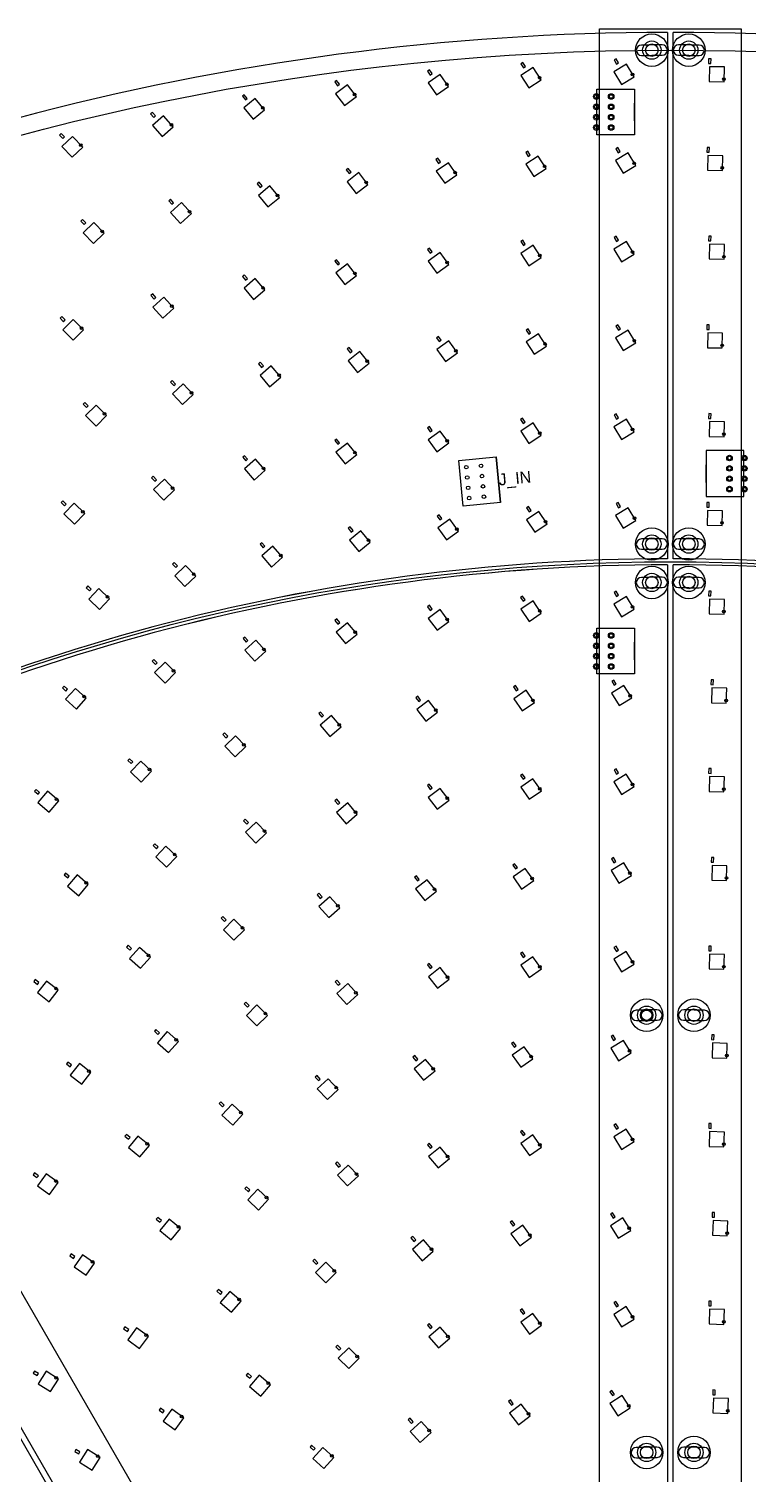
# Model space of a CAD drawing. Header units: millimetres. Extents: x -55 to 1655, y -1555 to 155.
# Drawn here: x 583.1 to 826.3, y -333.6 to 155.1 of the extents above; entities that cross this region are included whole.
import ezdxf
from ezdxf.enums import TextEntityAlignment as Align

# ---------------------------------------------------------------- set-up
doc = ezdxf.new("R2010")
doc.units = ezdxf.units.MM
doc.header["$MEASUREMENT"] = 0
doc.layers.add('Layer 1', color=7, linetype='Continuous', lineweight=0)
for name, color, linetype in [('SUN-LABEL', 4, 'Continuous'), ('SUN-OUTLINE', 2, 'Continuous'), ('SUN-STANDOFF', 1, 'Continuous'), ('SUN-WAGO', 3, 'Continuous')]:
    doc.layers.add(name, color=color, linetype=linetype)

msp = doc.modelspace()

# ---------------------------------------------------------------- linework, layer by layer
at = {"layer": 'Layer 1', "color": 2, "lineweight": 25, "true_color": 0xf7ec13}
for p, q in [((798.96, 153.87), (798.96, -24.13)), ((800.96, -24.13), (800.96, 153.87)), ((798.96, -26.13), (798.96, -474.13)), ((800.96, -474.13), (800.96, -26.13)), ((462.1, -116.93), (686.1, -504.91)), ((687.83, -503.91), (463.83, -115.93))]:
    msp.add_line(p, q, dxfattribs=at)
at = {"layer": 'Layer 1', "color": 93, "lineweight": 25, "true_color": 0x6abd45}
for p, q in [((787.86, 123.95), (787.86, 129.95)), ((812.06, 1.7), (812.06, 7.7)), ((787.86, -58.31), (787.86, -52.31))]:
    msp.add_line(p, q, dxfattribs=at)
at = {"layer": 'Layer 1', "color": 175, "lineweight": 25, "true_color": 0x3953a4}
for points in [[(775.97, -485.48), (775.97, 155.06), (823.96, 155.06), (823.96, -485.48)], [(671.86, -526.23), (351.59, 28.49), (393.15, 52.48), (713.42, -502.24)]]:
    msp.add_lwpolyline(points, dxfattribs=at)
at = {"layer": 'Layer 1', "color": 30, "lineweight": 25, "true_color": 0xf57f20}
for points in [[(750.95, 142.36), (750.07, 143.69), (749.4, 143.26), (750.28, 141.92)], [(782.48, 143.6), (781.66, 144.97), (780.97, 144.56), (781.8, 143.19)], [(813.69, 143.36), (813.72, 144.96), (812.92, 144.98), (812.89, 143.38)], [(688.12, 136.34), (687.15, 137.61), (686.51, 137.12), (687.49, 135.85)], [(719.48, 139.93), (718.55, 141.24), (717.9, 140.78), (718.83, 139.47)], [(656.93, 131.57), (655.9, 132.8), (655.29, 132.29), (656.31, 131.06)], [(625.93, 125.64), (624.86, 126.83), (624.26, 126.3), (625.33, 125.11)], [(595.17, 118.56), (594.06, 119.71), (593.49, 119.15), (594.6, 118)], [(752.63, 112.4), (751.75, 113.74), (751.08, 113.3), (751.96, 111.96)], [(783.04, 113.6), (782.22, 114.98), (781.53, 114.56), (782.36, 113.19)], [(813.13, 113.37), (813.16, 114.97), (812.36, 114.98), (812.33, 113.38)], [(692.04, 106.59), (691.07, 107.86), (690.43, 107.38), (691.4, 106.11)], [(722.28, 110.06), (721.35, 111.37), (720.7, 110.91), (721.63, 109.6)], [(661.95, 101.99), (660.93, 103.23), (660.31, 102.72), (661.33, 101.48)], [(632.05, 96.27), (630.99, 97.47), (630.39, 96.93), (631.46, 95.74)], [(602.39, 89.44), (601.28, 90.59), (600.71, 90.03), (601.82, 88.88)], [(750.93, 82.25), (750.05, 83.58), (749.38, 83.14), (750.27, 81.8)], [(782.48, 83.59), (781.65, 84.96), (780.96, 84.54), (781.79, 83.17)], [(813.69, 83.35), (813.73, 84.95), (812.93, 84.97), (812.89, 83.37)], [(719.47, 79.64), (718.53, 80.94), (717.89, 80.47), (718.82, 79.17)], [(688.14, 75.76), (687.15, 77.02), (686.52, 76.53), (687.51, 75.27)], [(656.99, 70.63), (655.95, 71.85), (655.34, 71.33), (656.38, 70.11)], [(626.07, 64.25), (624.98, 65.43), (624.39, 64.88), (625.48, 63.71)], [(595.43, 56.63), (594.3, 57.76), (593.73, 57.19), (594.86, 56.06)], [(783.08, 53.59), (782.25, 54.96), (781.57, 54.55), (782.39, 53.18)], [(813.09, 53.36), (813.12, 54.96), (812.32, 54.98), (812.29, 53.38)], [(722.49, 49.79), (721.55, 51.09), (720.9, 50.62), (721.84, 49.32)], [(752.74, 52.3), (751.86, 53.64), (751.19, 53.19), (752.08, 51.86)], [(692.35, 46.06), (691.37, 47.32), (690.74, 46.83), (691.72, 45.57)], [(662.39, 41.12), (661.36, 42.34), (660.75, 41.82), (661.78, 40.6)], [(632.66, 34.98), (631.57, 36.16), (630.98, 35.62), (632.07, 34.44)], [(603.19, 27.65), (602.06, 28.78), (601.5, 28.22), (602.63, 27.08)], [(782.47, 23.57), (781.64, 24.94), (780.96, 24.52), (781.79, 23.15)], [(813.7, 23.34), (813.73, 24.94), (812.94, 24.96), (812.9, 23.36)], [(719.46, 19.29), (718.52, 20.58), (717.87, 20.11), (718.82, 18.82)], [(750.92, 22.12), (750.03, 23.45), (749.36, 23), (750.25, 21.67)], [(688.16, 15.09), (687.16, 16.34), (686.53, 15.84), (687.53, 14.59)], [(657.07, 9.54), (656.01, 10.74), (655.41, 10.21), (656.46, 9.01)], [(626.25, 2.63), (625.14, 3.78), (624.56, 3.23), (625.67, 2.08)], [(595.76, -5.62), (594.6, -4.51), (594.05, -5.09), (595.21, -6.2)], [(722.73, -10.53), (721.78, -9.24), (721.14, -9.71), (722.08, -11)], [(752.88, -7.82), (751.99, -6.49), (751.33, -6.93), (752.22, -8.26)], [(783.12, -6.42), (782.29, -5.06), (781.61, -5.47), (782.44, -6.84)], [(813.05, -6.65), (813.08, -5.05), (812.28, -5.03), (812.25, -6.63)], [(692.72, -14.56), (691.72, -13.31), (691.1, -13.81), (692.1, -15.06)], [(662.92, -19.89), (661.86, -18.68), (661.26, -19.21), (662.32, -20.41)], [(633.38, -26.51), (632.27, -25.36), (631.69, -25.91), (632.8, -27.07)], [(604.15, -34.42), (603, -33.31), (602.44, -33.89), (603.6, -35)], [(750.9, -38.03), (750.01, -36.71), (749.34, -37.16), (750.24, -38.48)], [(782.46, -36.45), (781.63, -35.08), (780.95, -35.5), (781.78, -36.87)], [(813.71, -36.67), (813.75, -35.07), (812.95, -35.05), (812.91, -36.65)], [(719.45, -41.12), (718.5, -39.84), (717.86, -40.32), (718.81, -41.6)], [(688.19, -45.7), (687.17, -44.46), (686.55, -44.97), (687.57, -46.2)], [(657.18, -51.76), (656.1, -50.57), (655.51, -51.11), (656.58, -52.29)], [(626.49, -59.28), (625.36, -58.15), (624.79, -58.72), (625.92, -59.85)], [(596.19, -68.26), (595.01, -67.19), (594.47, -67.78), (595.65, -68.86)], [(748.53, -68.31), (747.62, -66.99), (746.96, -67.44), (747.87, -68.76)], [(781.67, -66.48), (780.83, -65.12), (780.15, -65.54), (780.99, -66.9)], [(814.5, -66.69), (814.54, -65.09), (813.74, -65.07), (813.7, -66.67)], [(715.53, -71.87), (714.56, -70.6), (713.93, -71.08), (714.9, -72.35)], [(682.77, -77.15), (681.73, -75.93), (681.12, -76.45), (682.16, -77.67)], [(650.33, -84.13), (649.22, -82.97), (648.64, -83.52), (649.74, -84.68)], [(618.29, -92.81), (617.13, -91.71), (616.58, -92.29), (617.74, -93.39)], [(750.88, -98.22), (749.98, -96.9), (749.32, -97.35), (750.22, -98.67)], [(782.45, -96.47), (781.62, -95.11), (780.93, -95.53), (781.77, -96.89)], [(813.72, -96.68), (813.76, -95.08), (812.96, -95.06), (812.92, -96.66)], [(586.76, -103.15), (585.54, -102.11), (585.02, -102.72), (586.24, -103.76)], [(719.45, -101.61), (718.48, -100.34), (717.84, -100.83), (718.81, -102.1)], [(688.24, -106.64), (687.2, -105.43), (686.59, -105.95), (687.63, -107.16)], [(657.33, -113.3), (656.23, -112.14), (655.65, -112.69), (656.75, -113.86)], [(626.81, -121.57), (625.65, -120.47), (625.1, -121.05), (626.26, -122.15)], [(781.57, -126.51), (780.73, -125.15), (780.05, -125.57), (780.89, -126.93)], [(814.6, -126.71), (814.64, -125.11), (813.85, -125.09), (813.8, -126.69)], [(596.77, -131.43), (595.55, -130.39), (595.03, -131), (596.25, -132.04)], [(715.1, -132.53), (714.11, -131.27), (713.48, -131.77), (714.47, -133.02)], [(748.25, -128.55), (747.33, -127.24), (746.67, -127.7), (747.59, -129.01)], [(682.24, -138.42), (681.18, -137.23), (680.58, -137.76), (681.64, -138.95)], [(649.78, -146.22), (648.65, -145.09), (648.08, -145.65), (649.21, -146.78)], [(617.83, -155.89), (616.63, -154.82), (616.1, -155.42), (617.3, -156.48)], [(782.44, -156.5), (781.6, -155.14), (780.92, -155.56), (781.76, -156.92)], [(813.73, -156.7), (813.77, -155.1), (812.97, -155.08), (812.93, -156.68)], [(719.45, -162.21), (718.46, -160.96), (717.83, -161.45), (718.82, -162.71)], [(750.86, -158.44), (749.94, -157.13), (749.29, -157.59), (750.21, -158.9)], [(586.49, -167.4), (585.24, -166.41), (584.74, -167.03), (585.99, -168.03)], [(688.31, -167.8), (687.24, -166.61), (686.65, -167.14), (687.71, -168.33)], [(657.55, -175.2), (656.41, -174.06), (655.85, -174.63), (656.98, -175.76)], [(627.26, -184.36), (626.07, -183.3), (625.54, -183.9), (626.73, -184.96)], [(781.45, -186.55), (780.6, -185.19), (779.92, -185.62), (780.77, -186.97)], [(814.72, -186.74), (814.77, -185.14), (813.97, -185.11), (813.92, -186.71)], [(747.9, -188.86), (746.97, -187.56), (746.31, -188.03), (747.25, -189.33)], [(597.57, -195.28), (596.31, -194.29), (595.82, -194.91), (597.07, -195.91)], [(714.57, -193.36), (713.56, -192.13), (712.94, -192.63), (713.95, -193.87)], [(681.61, -200.03), (680.52, -198.86), (679.93, -199.41), (681.03, -200.58)], [(649.15, -208.84), (647.99, -207.75), (647.44, -208.33), (648.61, -209.43)], [(617.35, -219.76), (616.11, -218.74), (615.6, -219.36), (616.84, -220.38)], [(750.84, -218.72), (749.91, -217.42), (749.26, -217.88), (750.19, -219.18)], [(782.43, -216.54), (781.58, -215.18), (780.9, -215.6), (781.75, -216.96)], [(813.74, -216.72), (813.79, -215.12), (812.99, -215.09), (812.94, -216.69)], [(719.46, -222.96), (718.44, -221.73), (717.82, -222.23), (718.84, -223.47)], [(688.42, -229.25), (687.33, -228.08), (686.74, -228.63), (687.84, -229.8)], [(586.32, -232.73), (585.02, -231.8), (584.55, -232.45), (585.85, -233.38)], [(657.86, -237.55), (656.7, -236.46), (656.15, -237.04), (657.32, -238.14)], [(627.91, -247.84), (626.68, -246.82), (626.17, -247.44), (627.41, -248.46)], [(747.45, -249.27), (746.5, -247.98), (745.86, -248.45), (746.81, -249.74)], [(781.29, -246.6), (780.44, -245.25), (779.76, -245.67), (780.61, -247.03)], [(814.88, -246.77), (814.94, -245.17), (814.14, -245.14), (814.08, -246.74)], [(713.9, -254.45), (712.86, -253.24), (712.25, -253.76), (713.3, -254.97)], [(598.7, -260.06), (597.4, -259.13), (596.93, -259.78), (598.23, -260.71)], [(680.84, -262.13), (679.71, -261), (679.14, -261.56), (680.27, -262.69)], [(648.44, -272.26), (647.23, -271.21), (646.71, -271.82), (647.92, -272.86)], [(750.81, -279.08), (749.86, -277.79), (749.22, -278.26), (750.17, -279.55)], [(782.41, -276.58), (781.56, -275.23), (780.88, -275.65), (781.73, -277.01)], [(813.75, -276.75), (813.81, -275.15), (813.02, -275.12), (812.96, -276.72)], [(719.48, -283.93), (718.44, -282.72), (717.83, -283.24), (718.87, -284.45)], [(616.89, -284.78), (615.6, -283.83), (615.13, -284.47), (616.41, -285.42)], [(688.6, -291.11), (687.47, -289.97), (686.91, -290.54), (688.04, -291.67)], [(586.36, -299.62), (585.01, -298.77), (584.58, -299.44), (585.94, -300.3)], [(658.35, -300.57), (657.14, -299.53), (656.61, -300.13), (657.83, -301.18)], [(781.08, -306.67), (780.22, -305.32), (779.55, -305.75), (780.41, -307.1)], [(815.08, -306.81), (815.15, -305.21), (814.36, -305.18), (814.29, -306.78)], [(628.89, -312.27), (627.6, -311.32), (627.12, -311.97), (628.41, -312.92)], [(746.86, -309.81), (745.89, -308.54), (745.25, -309.03), (746.23, -310.3)], [(713.04, -315.93), (711.96, -314.75), (711.37, -315.29), (712.45, -316.47)], [(600.38, -326.14), (599.02, -325.29), (598.6, -325.97), (599.95, -326.82)], [(679.89, -324.96), (678.71, -323.88), (678.17, -324.47), (679.35, -325.55)]]:
    msp.add_lwpolyline(points, close=True, dxfattribs=at)
at = {"layer": 'Layer 1', "color": 18, "lineweight": 25, "true_color": 0x000000}
for points in [[(752.14, 135.09), (756.33, 137.83), (753.59, 142.01), (749.4, 139.27)], [(783.41, 136.29), (787.69, 138.87), (785.11, 143.16), (780.83, 140.58)], [(813.13, 137.27), (818.12, 137.18), (818.22, 142.18), (813.22, 142.27)], [(720.95, 132.72), (725.02, 135.61), (722.13, 139.69), (718.05, 136.8)], [(689.86, 129.18), (693.83, 132.22), (690.78, 136.19), (686.82, 133.15)], [(658.93, 124.48), (662.78, 127.67), (659.59, 131.52), (655.74, 128.33)], [(628.19, 118.63), (631.92, 121.97), (628.59, 125.69), (624.86, 122.36)], [(597.7, 111.64), (601.3, 115.11), (597.83, 118.71), (594.23, 115.24)], [(783.97, 106.3), (788.25, 108.88), (785.67, 113.16), (781.39, 110.58)], [(723.75, 102.85), (727.83, 105.74), (724.93, 109.82), (720.85, 106.93)], [(753.83, 105.14), (758.01, 107.88), (755.27, 112.06), (751.09, 109.32)], [(812.56, 107.28), (817.56, 107.18), (817.66, 112.18), (812.66, 112.28)], [(693.78, 99.44), (697.74, 102.48), (694.7, 106.45), (690.73, 103.4)], [(663.95, 94.91), (667.8, 98.1), (664.61, 101.95), (660.76, 98.76)], [(634.32, 89.27), (638.05, 92.6), (634.72, 96.33), (630.99, 92.99)], [(604.92, 82.52), (608.52, 85.99), (605.05, 89.59), (601.45, 86.12)], [(783.41, 76.28), (787.69, 78.87), (785.1, 83.15), (780.82, 80.56)], [(720.99, 72.43), (725.05, 75.35), (722.12, 79.41), (718.07, 76.49)], [(752.16, 74.98), (756.33, 77.74), (753.58, 81.91), (749.4, 79.16)], [(813.12, 77.26), (818.12, 77.16), (818.22, 82.16), (813.22, 82.26)], [(689.95, 68.62), (693.88, 71.71), (690.8, 75.64), (686.86, 72.56)], [(659.08, 63.57), (662.89, 66.81), (659.65, 70.62), (655.84, 67.38)], [(628.44, 57.28), (632.12, 60.67), (628.73, 64.34), (625.05, 60.95)], [(598.09, 49.76), (601.62, 53.29), (598.09, 56.83), (594.55, 53.29)], [(724.01, 42.58), (728.06, 45.51), (725.14, 49.56), (721.08, 46.64)], [(753.97, 45.04), (758.14, 47.8), (755.39, 51.97), (751.22, 49.21)], [(784.02, 46.29), (788.29, 48.87), (785.71, 53.15), (781.43, 50.57)], [(812.52, 47.27), (817.52, 47.17), (817.62, 52.17), (812.62, 52.27)], [(694.16, 38.92), (698.1, 42.01), (695.01, 45.94), (691.08, 42.86)], [(664.49, 34.06), (668.3, 37.3), (665.06, 41.11), (661.25, 37.87)], [(635.04, 28.01), (638.71, 31.4), (635.32, 35.08), (631.65, 31.69)], [(605.85, 20.78), (609.39, 24.32), (605.85, 27.85), (602.31, 24.32)], [(752.18, 14.86), (756.34, 17.64), (753.56, 21.8), (749.41, 19.02)], [(783.42, 16.27), (787.69, 18.86), (785.1, 23.13), (780.82, 20.54)], [(813.12, 17.26), (818.12, 17.15), (818.22, 22.15), (813.23, 22.25)], [(690.05, 7.98), (693.95, 11.11), (690.82, 15.01), (686.92, 11.88)], [(721.04, 12.1), (725.07, 15.05), (722.12, 19.09), (718.09, 16.13)], [(659.27, 2.51), (663.03, 5.81), (659.73, 9.57), (655.97, 6.27)], [(628.75, -4.3), (632.37, -0.84), (628.91, 2.77), (625.3, -0.68)], [(598.56, -12.43), (602.02, -8.82), (598.41, -5.36), (594.95, -8.97)], [(754.15, -15.07), (758.3, -12.3), (755.53, -8.14), (751.37, -10.92)], [(784.07, -13.73), (788.35, -11.13), (785.75, -6.86), (781.48, -9.45)], [(812.46, -12.74), (817.46, -12.85), (817.57, -7.85), (812.57, -7.74)], [(694.61, -21.67), (698.51, -18.54), (695.38, -14.64), (691.48, -17.77)], [(724.31, -17.72), (728.34, -14.77), (725.38, -10.73), (721.35, -13.69)], [(665.12, -26.91), (668.88, -23.62), (665.58, -19.86), (661.82, -23.16)], [(635.88, -33.44), (639.5, -29.98), (636.04, -26.37), (632.43, -29.83)], [(606.96, -41.23), (610.42, -37.62), (606.81, -34.16), (603.35, -37.77)], [(752.21, -45.28), (756.35, -42.48), (753.55, -38.34), (749.41, -41.14)], [(783.42, -43.75), (787.69, -41.15), (785.09, -36.88), (780.82, -39.48)], [(813.11, -42.75), (818.11, -42.87), (818.23, -37.88), (813.23, -37.76)], [(721.11, -48.3), (725.11, -45.3), (722.11, -41.3), (718.11, -44.29)], [(690.18, -52.79), (694.04, -49.6), (690.85, -45.75), (687, -48.93)], [(659.5, -58.74), (663.2, -55.38), (659.84, -51.68), (656.14, -55.04)], [(629.14, -66.15), (632.68, -62.62), (629.14, -59.08), (625.61, -62.62)], [(599.17, -75), (602.53, -71.3), (598.83, -67.94), (595.47, -71.64)], [(782.65, -73.78), (786.91, -71.17), (784.3, -66.91), (780.04, -69.52)], [(813.89, -72.78), (818.89, -72.91), (819.02, -67.91), (814.02, -67.78)], [(717.27, -79.02), (721.24, -75.98), (718.19, -72.01), (714.23, -75.06)], [(749.89, -75.55), (754.01, -72.71), (751.18, -68.59), (747.06, -71.43)], [(684.88, -84.2), (688.68, -80.95), (685.43, -77.15), (681.63, -80.4)], [(652.8, -91.07), (656.43, -87.63), (652.99, -84), (649.36, -87.44)], [(621.13, -99.61), (624.57, -95.98), (620.94, -92.54), (617.5, -96.16)], [(783.43, -103.77), (787.7, -101.16), (785.08, -96.9), (780.82, -99.51)], [(721.19, -108.77), (725.15, -105.72), (722.11, -101.76), (718.14, -104.8)], [(752.24, -105.45), (756.37, -102.62), (753.53, -98.5), (749.41, -101.33)], [(813.11, -102.77), (818.1, -102.9), (818.24, -97.9), (813.24, -97.77)], [(589.94, -109.79), (593.19, -105.99), (589.39, -102.74), (586.14, -106.54)], [(690.35, -113.7), (694.15, -110.45), (690.9, -106.65), (687.1, -109.9)], [(659.8, -120.24), (663.43, -116.8), (659.99, -113.17), (656.36, -116.61)], [(629.65, -128.37), (633.09, -124.74), (629.46, -121.3), (626.02, -124.93)], [(782.57, -133.81), (786.83, -131.18), (784.2, -126.93), (779.95, -129.55)], [(599.96, -138.07), (603.2, -134.27), (599.4, -131.02), (596.16, -134.82)], [(749.67, -135.78), (753.77, -132.91), (750.9, -128.82), (746.8, -131.68)], [(813.97, -132.8), (818.97, -132.94), (819.11, -127.94), (814.12, -127.8)], [(716.94, -139.66), (720.86, -136.56), (717.76, -132.63), (713.84, -135.74)], [(684.49, -145.43), (688.23, -142.11), (684.91, -138.37), (681.17, -141.7)], [(652.44, -153.09), (655.97, -149.55), (652.44, -146.01), (648.9, -149.55)], [(620.88, -162.59), (624.2, -158.85), (620.47, -155.53), (617.14, -159.27)], [(752.29, -165.66), (756.38, -162.8), (753.51, -158.7), (749.42, -161.57)], [(783.44, -163.8), (787.7, -161.17), (785.07, -156.92), (780.82, -159.54)], [(813.1, -162.78), (818.1, -162.93), (818.24, -157.93), (813.24, -157.78)], [(721.29, -169.34), (725.21, -166.24), (722.11, -162.32), (718.19, -165.42)], [(589.93, -173.91), (593.03, -169.99), (589.11, -166.89), (586.01, -170.81)], [(690.56, -174.81), (694.3, -171.49), (690.97, -167.75), (687.24, -171.08)], [(660.2, -182.06), (663.74, -178.53), (660.2, -174.99), (656.67, -178.53)], [(630.32, -191.07), (633.64, -187.33), (629.9, -184.01), (626.58, -187.74)], [(749.4, -196.07), (753.46, -193.16), (750.55, -189.1), (746.49, -192.01)], [(782.47, -193.84), (786.72, -191.2), (784.08, -186.96), (779.83, -189.6)], [(814.07, -192.82), (819.07, -192.98), (819.23, -187.98), (814.23, -187.82)], [(601, -201.79), (604.1, -197.87), (600.18, -194.77), (597.08, -198.69)], [(716.54, -200.46), (720.41, -197.29), (717.23, -193.42), (713.37, -196.59)], [(684.04, -206.98), (687.69, -203.57), (684.27, -199.92), (680.62, -203.34)], [(652.03, -215.62), (655.45, -211.97), (651.8, -208.55), (648.39, -212.2)], [(620.66, -226.33), (623.84, -222.47), (619.97, -219.3), (616.8, -223.16)], [(752.34, -225.93), (756.4, -223.02), (753.49, -218.95), (749.43, -221.86)], [(783.46, -223.83), (787.7, -221.19), (785.06, -216.94), (780.82, -219.58)], [(813.09, -222.8), (818.09, -222.97), (818.25, -217.97), (813.25, -217.8)], [(721.43, -230.06), (725.29, -226.89), (722.12, -223.02), (718.26, -226.19)], [(690.85, -236.2), (694.5, -232.78), (691.08, -229.13), (687.43, -232.55)], [(590.06, -239.08), (592.97, -235.01), (588.91, -232.1), (586, -236.16)], [(660.74, -244.33), (664.16, -240.68), (660.51, -237.26), (657.09, -240.91)], [(631.23, -254.41), (634.4, -250.55), (630.54, -247.37), (627.37, -251.24)], [(782.35, -253.89), (786.59, -251.23), (783.92, -247), (779.69, -249.66)], [(814.2, -252.85), (819.2, -253.03), (819.38, -248.04), (814.39, -247.85)], [(749.05, -256.45), (753.08, -253.48), (750.11, -249.46), (746.08, -252.43)], [(716.04, -261.5), (719.83, -258.24), (716.57, -254.45), (712.78, -257.71)], [(602.44, -266.4), (605.35, -262.34), (601.29, -259.43), (598.38, -263.49)], [(683.5, -269), (687.03, -265.46), (683.5, -261.93), (679.96, -265.46)], [(651.6, -278.91), (654.86, -275.12), (651.07, -271.85), (647.81, -275.64)], [(783.47, -283.87), (787.71, -281.21), (785.05, -276.97), (780.81, -279.64)], [(813.08, -282.83), (818.07, -283.01), (818.26, -278.02), (813.26, -277.83)], [(752.41, -286.27), (756.44, -283.3), (753.47, -279.27), (749.44, -282.24)], [(620.54, -291.17), (623.51, -287.15), (619.49, -284.18), (616.52, -288.2)], [(721.62, -290.98), (725.41, -287.71), (722.15, -283.92), (718.36, -287.19)], [(691.26, -297.97), (694.8, -294.44), (691.26, -290.9), (687.72, -294.44)], [(590.48, -305.72), (593.14, -301.49), (588.91, -298.83), (586.25, -303.06)], [(661.51, -307.22), (664.77, -303.43), (660.98, -300.17), (657.72, -303.96)], [(782.19, -313.95), (786.4, -311.26), (783.72, -307.05), (779.5, -309.73)], [(632.54, -318.67), (635.51, -314.65), (631.48, -311.68), (628.51, -315.7)], [(748.6, -316.97), (752.56, -313.93), (749.52, -309.96), (745.55, -313)], [(814.37, -312.89), (819.36, -313.11), (819.58, -308.11), (814.59, -307.89)], [(715.4, -322.9), (719.09, -319.53), (715.71, -315.84), (712.02, -319.22)], [(604.5, -332.25), (607.16, -328.01), (602.92, -325.35), (600.26, -329.59)], [(682.84, -331.71), (686.22, -328.02), (682.53, -324.65), (679.16, -328.33)]]:
    msp.add_lwpolyline(points, close=True, dxfattribs=at)
at = {"layer": 'Layer 1', "color": 93, "lineweight": 25, "true_color": 0x6abd45}
for points in [[(775.16, 119.2), (775.16, 134.7), (787.86, 134.7), (787.86, 119.2)], [(824.76, -3.05), (824.76, 12.45), (812.06, 12.45), (812.06, -3.05)], [(775.16, -63.06), (775.16, -47.56), (787.86, -47.56), (787.86, -63.06)]]:
    msp.add_lwpolyline(points, close=True, dxfattribs=at)
at = {"layer": 'Layer 1', "color": 240, "lineweight": 25, "true_color": 0xed2024}
for centre, radius in [((793.71, 147.87), 5.5), ((806.21, 147.87), 5.5), ((793.71, 147.87), 3.1), ((793.71, 147.87), 2.11), ((806.21, 147.87), 3.1), ((806.21, 147.87), 2.11), ((793.71, -19.13), 5.5), ((806.21, -19.13), 5.5), ((793.71, -19.13), 3.1), ((793.71, -19.13), 2.11), ((806.21, -19.13), 3.1), ((806.21, -19.13), 2.11), ((793.71, -32.13), 5.5), ((793.71, -32.13), 3.1), ((806.21, -32.13), 5.5), ((806.21, -32.13), 3.1), ((793.71, -32.13), 2.11), ((806.21, -32.13), 2.11), ((791.96, -178.45), 5.5), ((791.96, -178.45), 3.1), ((807.96, -178.45), 5.5), ((807.96, -178.45), 3.1), ((791.96, -178.45), 2.11), ((807.96, -178.45), 2.11), ((791.96, -326.29), 5.5), ((807.96, -326.29), 5.5), ((791.96, -326.29), 3.1), ((791.96, -326.29), 2.11), ((807.96, -326.29), 3.1), ((807.96, -326.29), 2.11)]:
    msp.add_circle(centre, radius, dxfattribs=at)
at = {"layer": 'Layer 1', "color": 2, "lineweight": 25, "true_color": 0xf7ec13}
for radius in [848, 675]:
    msp.add_circle((799.96, -700.13), radius, dxfattribs=at)
at = {"layer": 'Layer 1', "color": 18, "lineweight": 25, "true_color": 0x000000}
for centre in [(755.79, 138.55), (787.18, 139.62), (818.09, 138.08), (693.24, 132.91), (724.46, 136.32), (662.17, 128.33), (631.29, 122.6), (600.64, 115.72), (757.47, 108.6), (787.74, 109.62), (817.53, 108.08), (697.16, 103.16), (727.26, 106.45), (667.19, 98.76), (637.41, 93.24), (607.86, 86.6), (755.8, 78.46), (787.18, 79.61), (818.09, 78.06), (724.48, 76.05), (693.29, 72.39), (662.27, 67.46), (631.47, 61.3), (600.95, 53.9), (757.61, 48.52), (787.79, 49.62), (727.5, 46.21), (817.48, 48.07), (697.5, 42.68), (667.68, 37.96), (638.06, 32.03), (608.71, 24.92), (787.18, 19.6), (724.5, 15.75), (755.8, 18.36), (818.09, 18.05), (693.35, 11.78), (662.4, 6.45), (631.71, -0.22), (601.34, -8.23), (727.77, -14.07), (757.76, -11.57), (787.84, -10.39), (817.43, -11.95), (697.91, -17.87), (668.25, -22.97), (638.84, -29.36), (609.73, -37.03), (755.81, -41.76), (787.18, -40.41), (818.08, -41.97), (693.42, -48.94), (724.53, -44.61), (662.56, -54.75), (632.01, -62.02), (601.84, -70.73), (753.46, -72), (786.4, -70.43), (818.86, -72.01), (720.65, -75.3), (688.06, -80.3), (655.77, -87.01), (623.88, -95.4), (755.81, -101.91), (787.18, -100.42), (818.08, -102), (592.47, -105.44), (724.57, -105.04), (693.53, -109.8), (662.78, -116.18), (632.4, -124.16), (753.21, -132.2), (786.31, -130.44), (818.95, -132.04), (602.49, -133.72), (720.27, -135.88), (687.59, -141.47), (655.3, -148.95), (623.5, -158.29), (787.18, -160.43), (724.62, -165.57), (755.82, -162.09), (818.07, -162.03), (592.29, -169.47), (693.66, -170.85), (663.07, -177.93), (632.93, -186.77), (786.2, -190.47), (752.9, -192.46), (819.05, -192.08), (603.37, -197.35), (719.8, -196.62), (687.04, -202.94), (654.76, -211.39), (623.11, -221.94), (755.84, -222.31), (787.18, -220.45), (818.07, -222.06), (724.68, -226.22), (592.21, -234.53), (693.85, -232.16), (663.47, -240.1), (633.68, -250.01), (752.5, -252.79), (786.06, -250.49), (819.18, -252.13), (719.2, -257.59), (604.59, -261.85), (686.36, -264.86), (654.15, -274.57), (755.86, -282.6), (787.19, -280.47), (818.06, -282.11), (622.76, -286.65), (724.78, -287.06), (694.12, -293.84), (592.35, -301.05), (664.06, -302.88), (785.88, -310.53), (819.35, -312.2), (634.75, -314.15), (751.98, -313.24), (718.44, -318.9), (606.37, -327.58), (685.52, -327.45)]:
    msp.add_circle(centre, 0.45, dxfattribs=at)
at = {"layer": 'Layer 1', "color": 93, "lineweight": 25, "true_color": 0x6abd45}
for centre, radius in [((774.96, 132.2), 0.95), ((774.96, 132.2), 0.6), ((779.96, 132.2), 0.95), ((779.96, 132.2), 0.6), ((774.96, 128.7), 0.95), ((774.96, 128.7), 0.6), ((779.96, 128.7), 0.95), ((779.96, 128.7), 0.6), ((774.96, 125.2), 0.95), ((774.96, 121.7), 0.95), ((774.96, 125.2), 0.6), ((774.96, 121.7), 0.6), ((779.96, 125.2), 0.95), ((779.96, 121.7), 0.95), ((779.96, 125.2), 0.6), ((779.96, 121.7), 0.6), ((819.96, 9.95), 0.95), ((819.96, 9.95), 0.6), ((824.96, 9.95), 0.95), ((824.96, 9.95), 0.6), ((819.96, 6.45), 0.95), ((819.96, 6.45), 0.6), ((824.96, 6.45), 0.95), ((824.96, 6.45), 0.6), ((819.96, 2.95), 0.95), ((819.96, -0.55), 0.95), ((819.96, 2.95), 0.6), ((819.96, -0.55), 0.6), ((824.96, 2.95), 0.95), ((824.96, -0.55), 0.95), ((824.96, 2.95), 0.6), ((824.96, -0.55), 0.6), ((774.96, -50.06), 0.95), ((774.96, -53.56), 0.95), ((774.96, -50.06), 0.6), ((774.96, -53.56), 0.6), ((779.96, -50.06), 0.95), ((779.96, -53.56), 0.95), ((779.96, -50.06), 0.6), ((779.96, -53.56), 0.6), ((774.96, -57.06), 0.95), ((774.96, -57.06), 0.6), ((779.96, -57.06), 0.95), ((779.96, -57.06), 0.6), ((774.96, -60.56), 0.95), ((774.96, -60.56), 0.6), ((779.96, -60.56), 0.95), ((779.96, -60.56), 0.6)]:
    msp.add_circle(centre, radius, dxfattribs=at)
at = {"layer": 'Layer 1', "color": 175, "lineweight": 25, "true_color": 0x3953a4}
msp.add_circle((791.96, -178.45), 1.75, dxfattribs=at)
at = {"layer": 'Layer 1', "color": 2, "lineweight": 25, "true_color": 0xf7ec13}
for points in [[(798.96, 153.87), (649.73, 153.7), (503.16, 114.42), (373.83, 39.96)], [(1226.1, 39.96), (1096.77, 114.42), (950.19, 153.7), (800.96, 153.87)], [(798.96, -24.13), (680.98, -24.3), (565.1, -55.35), (462.83, -114.2)], [(1137.1, -114.2), (1034.83, -55.35), (918.95, -24.3), (800.96, -24.13)], [(798.96, -26.13), (681.33, -26.3), (565.79, -57.26), (463.83, -115.93)], [(1136.1, -115.93), (1034.14, -57.26), (918.6, -26.3), (800.96, -26.13)]]:
    msp.add_open_spline(points, degree=3, dxfattribs=at)
at = {"layer": 'Layer 1', "color": 175, "lineweight": 25, "true_color": 0x3953a4}
for points, knots in [([(790.19, 149.59), (789.23, 149.58), (788.45, 148.79), (788.46, 147.82), (788.48, 146.85), (789.27, 146.08), (790.23, 146.09), (790.23, 146.09), (790.23, 146.09), (790.23, 146.09)], [0, 0, 0, 0, 1, 1, 1, 2, 2, 2, 3, 3, 3, 3]), ([(797.22, 146.14), (798.19, 146.14), (798.97, 146.93), (798.96, 147.9), (798.96, 148.86), (798.18, 149.64), (797.21, 149.64), (797.21, 149.64), (797.21, 149.64), (797.21, 149.64)], [0, 0, 0, 0, 1, 1, 1, 2, 2, 2, 3, 3, 3, 3]), ([(802.72, 149.64), (801.75, 149.64), (800.97, 148.86), (800.96, 147.9), (800.96, 146.93), (801.74, 146.14), (802.71, 146.14), (802.71, 146.14), (802.71, 146.14), (802.71, 146.14)], [0, 0, 0, 0, 1, 1, 1, 2, 2, 2, 3, 3, 3, 3]), ([(809.69, 146.09), (810.66, 146.08), (811.45, 146.85), (811.46, 147.82), (811.48, 148.79), (810.7, 149.58), (809.73, 149.59), (809.73, 149.59), (809.73, 149.59), (809.73, 149.59)], [0, 0, 0, 0, 1, 1, 1, 2, 2, 2, 3, 3, 3, 3]), ([(790.19, -17.42), (789.22, -17.43), (788.45, -18.23), (788.46, -19.19), (788.48, -20.16), (789.27, -20.93), (790.24, -20.92)], [0, 0, 0, 0, 1, 1, 1, 2, 2, 2, 2]), ([(797.22, -20.86), (798.19, -20.85), (798.97, -20.06), (798.96, -19.1), (798.96, -18.13), (798.17, -17.35), (797.21, -17.36)], [0, 0, 0, 0, 1, 1, 1, 2, 2, 2, 2]), ([(802.72, -17.36), (801.75, -17.35), (800.97, -18.13), (800.96, -19.1), (800.96, -20.06), (801.74, -20.85), (802.71, -20.86)], [0, 0, 0, 0, 1, 1, 1, 2, 2, 2, 2]), ([(809.69, -20.92), (810.66, -20.93), (811.45, -20.16), (811.46, -19.19), (811.48, -18.23), (810.71, -17.43), (809.74, -17.42)], [0, 0, 0, 0, 1, 1, 1, 2, 2, 2, 2]), ([(790.19, -30.42), (789.22, -30.43), (788.45, -31.23), (788.46, -32.2), (788.48, -33.16), (789.27, -33.93), (790.24, -33.92)], [0, 0, 0, 0, 1, 1, 1, 2, 2, 2, 2]), ([(797.22, -33.85), (798.19, -33.85), (798.97, -33.06), (798.96, -32.1), (798.96, -31.13), (798.17, -30.35), (797.21, -30.35), (797.21, -30.35), (797.21, -30.35), (797.21, -30.35)], [0, 0, 0, 0, 1, 1, 1, 2, 2, 2, 3, 3, 3, 3]), ([(802.72, -30.35), (801.76, -30.35), (800.97, -31.13), (800.96, -32.1), (800.96, -33.06), (801.74, -33.85), (802.71, -33.85)], [0, 0, 0, 0, 1, 1, 1, 2, 2, 2, 2]), ([(809.69, -33.92), (810.65, -33.93), (811.45, -33.16), (811.46, -32.2), (811.48, -31.23), (810.71, -30.43), (809.74, -30.42), (809.74, -30.42), (809.74, -30.42), (809.74, -30.42)], [0, 0, 0, 0, 1, 1, 1, 2, 2, 2, 3, 3, 3, 3]), ([(788.43, -176.76), (787.46, -176.79), (786.69, -177.59), (786.72, -178.55), (786.74, -179.52), (787.54, -180.28), (788.5, -180.26), (788.5, -180.26), (788.5, -180.26), (788.5, -180.26)], [0, 0, 0, 0, 1, 1, 1, 2, 2, 2, 3, 3, 3, 3]), ([(795.48, -180.16), (796.45, -180.15), (797.22, -179.36), (797.21, -178.39), (797.21, -177.42), (796.41, -176.65), (795.45, -176.66), (795.45, -176.66), (795.45, -176.66), (795.45, -176.66)], [0, 0, 0, 0, 1, 1, 1, 2, 2, 2, 3, 3, 3, 3]), ([(804.48, -176.66), (803.51, -176.65), (802.72, -177.42), (802.71, -178.39), (802.71, -179.36), (803.48, -180.15), (804.45, -180.16), (804.45, -180.16), (804.45, -180.16), (804.45, -180.16)], [0, 0, 0, 0, 1, 1, 1, 2, 2, 2, 3, 3, 3, 3]), ([(811.42, -180.26), (812.39, -180.28), (813.19, -179.52), (813.21, -178.55), (813.23, -177.59), (812.47, -176.79), (811.5, -176.76), (811.5, -176.76), (811.5, -176.76), (811.5, -176.76)], [0, 0, 0, 0, 1, 1, 1, 2, 2, 2, 3, 3, 3, 3]), ([(788.41, -324.63), (787.45, -324.66), (786.69, -325.47), (786.72, -326.43), (786.75, -327.4), (787.55, -328.16), (788.52, -328.13)], [0, 0, 0, 0, 1, 1, 1, 2, 2, 2, 2]), ([(795.48, -327.98), (796.45, -327.97), (797.22, -327.18), (797.21, -326.21), (797.2, -325.24), (796.41, -324.47), (795.44, -324.48), (795.44, -324.48), (795.44, -324.48), (795.44, -324.48)], [0, 0, 0, 0, 1, 1, 1, 2, 2, 2, 3, 3, 3, 3]), ([(804.49, -324.48), (803.52, -324.47), (802.73, -325.24), (802.71, -326.21), (802.7, -327.18), (803.48, -327.97), (804.44, -327.98)], [0, 0, 0, 0, 1, 1, 1, 2, 2, 2, 2]), ([(811.41, -328.13), (812.37, -328.16), (813.18, -327.4), (813.21, -326.43), (813.24, -325.47), (812.48, -324.66), (811.52, -324.63), (811.52, -324.63), (811.52, -324.63), (811.52, -324.63)], [0, 0, 0, 0, 1, 1, 1, 2, 2, 2, 3, 3, 3, 3])]:
    msp.add_open_spline(points, degree=3, knots=knots, dxfattribs=at)
for points in [[(797.21, 149.64), (794.87, 149.63), (792.53, 149.62), (790.19, 149.59)], [(809.73, 149.59), (807.4, 149.62), (805.06, 149.63), (802.72, 149.64)], [(790.23, 146.09), (792.56, 146.12), (794.89, 146.13), (797.22, 146.14)], [(802.71, 146.14), (805.04, 146.13), (807.37, 146.12), (809.69, 146.09)], [(797.21, -17.36), (794.87, -17.36), (792.53, -17.39), (790.19, -17.42)], [(809.74, -17.42), (807.4, -17.39), (805.06, -17.36), (802.72, -17.36)], [(790.24, -20.92), (792.57, -20.89), (794.89, -20.86), (797.22, -20.86)], [(802.71, -20.86), (805.03, -20.86), (807.36, -20.89), (809.69, -20.92)], [(797.21, -30.35), (794.87, -30.36), (792.53, -30.39), (790.19, -30.42)], [(790.24, -33.92), (792.57, -33.89), (794.89, -33.86), (797.22, -33.85)], [(802.71, -33.85), (805.03, -33.86), (807.36, -33.89), (809.69, -33.92)], [(809.74, -30.42), (807.4, -30.39), (805.06, -30.36), (802.72, -30.35)], [(795.45, -176.66), (793.11, -176.68), (790.77, -176.71), (788.43, -176.76)], [(788.5, -180.26), (790.83, -180.21), (793.15, -180.18), (795.48, -180.16)], [(804.45, -180.16), (806.77, -180.18), (809.1, -180.21), (811.42, -180.26)], [(811.5, -176.76), (809.16, -176.71), (806.82, -176.68), (804.48, -176.66)], [(795.44, -324.48), (793.1, -324.51), (790.75, -324.56), (788.41, -324.63)], [(811.52, -324.63), (809.17, -324.56), (806.83, -324.51), (804.49, -324.48)], [(788.52, -328.13), (790.84, -328.06), (793.16, -328.01), (795.48, -327.98)], [(804.44, -327.98), (806.77, -328.01), (809.09, -328.06), (811.41, -328.13)]]:
    msp.add_open_spline(points, degree=3, dxfattribs=at)
at = {"layer": 'SUN-OUTLINE'}
for p, q in [((798.96, 153.87), (798.96, -24.13)), ((800.96, -24.13), (800.96, 153.87)), ((798.96, -26.13), (798.96, -474.13)), ((800.96, -474.13), (800.96, -26.13)), ((462.09, -116.93), (686.1, -504.91)), ((687.83, -503.91), (463.83, -115.93))]:
    msp.add_line(p, q, dxfattribs=at)
for radius, start, end in [(854, 90.0671, 119.9329), (854, 60.0671, 89.9329), (676, 90.0848, 119.9152), (676, 60.0848, 89.9152), (674, 90.085, 119.915), (674, 60.085, 89.915)]:
    msp.add_arc((799.96, -700.13), radius, start, end, dxfattribs=at)
at = {"layer": 'SUN-STANDOFF'}
for centre, radius in [((793.71, 147.87), 3.1), ((793.71, 147.87), 2.11), ((806.21, 147.87), 3.1), ((806.21, 147.87), 2.11), ((793.71, -19.13), 3.1), ((793.71, -19.13), 2.11), ((806.21, -19.13), 3.1), ((806.21, -19.13), 2.11), ((793.71, -32.13), 3.1), ((806.21, -32.13), 3.1), ((793.71, -32.13), 2.11), ((806.21, -32.13), 2.11), ((791.96, -178.45), 3.1), ((807.96, -178.45), 3.1), ((791.96, -178.45), 2.11), ((807.96, -178.45), 2.11), ((791.96, -326.29), 3.1), ((791.96, -326.29), 2.11), ((807.96, -326.29), 3.1), ((807.96, -326.29), 2.11)]:
    msp.add_circle(centre, radius, dxfattribs=at)
at = {"layer": 'SUN-WAGO'}
msp.add_line((742.59, -5.11), (741.13, 10.33), dxfattribs=at)
msp.add_lwpolyline([(729.89, -6.3), (728.44, 9.13), (741.13, 10.33), (742.59, -5.11), (729.89, -6.3)], dxfattribs=at)
for centre in [(730.98, 6.86), (735.96, 7.33), (731.31, 3.37), (731.63, -0.11), (736.29, 3.84), (736.61, 0.36), (731.96, -3.59), (736.94, -3.13)]:
    msp.add_circle(centre, 0.6, dxfattribs=at)

# ---------------------------------------------------------------- texts
at = {"layer": 'SUN-LABEL'}
msp.add_text('J_IN', height=4, rotation=5.371, dxfattribs=at).set_placement((747.4, 3.13), align=Align.MIDDLE_CENTER)

doc.saveas('drawing.dxf')
